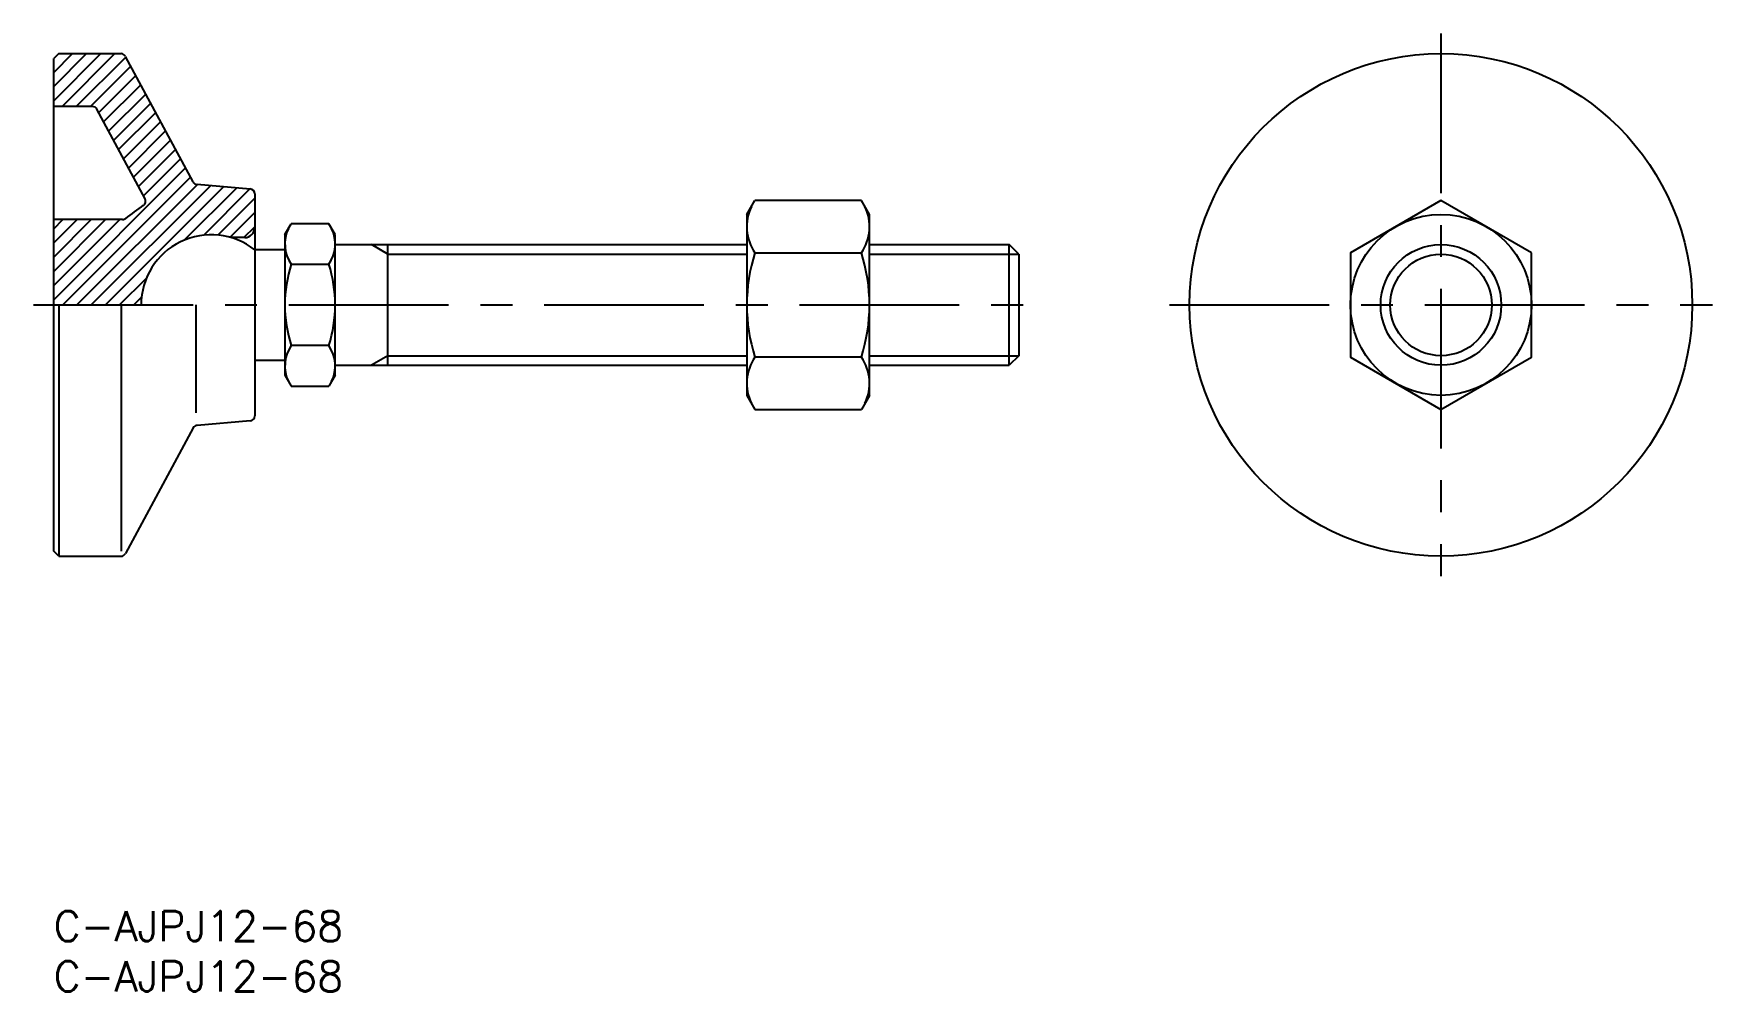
# Model space of a CAD drawing. Extents: x -2 to 165, y -8 to 87.
import ezdxf

# ---------------------------------------------------------------- set-up
doc = ezdxf.new("R2010")
doc.units = 0
doc.header["$LTSCALE"] = 0.5
doc.linetypes.add('CENTER', pattern=[50.8, 31.75, -6.35, 6.35, -6.35])
doc.layers.get('0').update_dxf_attribs({"linetype": 'CONTINUOUS'})
doc.layers.add('CENTER', color=1, linetype='CENTER')
doc.layers.add('後で消してね', color=7, linetype='CONTINUOUS')
doc.styles.get("Standard").update_dxf_attribs({"font": 'txt.shx', "height": 3, "bigfont": 'bigfont.shx'})

# ---------------------------------------------------------------- blocks, each defined once
blk = doc.blocks.new('*U11')
at = {"color": 7, "linetype": 'CONTINUOUS'}
blk.add_text('C-AJPJ12-68', height=3, dxfattribs=at).set_placement((0, -3))
blk = doc.blocks.new('*U12')
at = {"color": 7, "linetype": 'CONTINUOUS'}
blk.add_text('C-AJPJ12-68', height=3, dxfattribs=at).set_placement((0, -8))
blk = doc.blocks.new('*X13')
at = {"color": 0, "linetype": 'CONTINUOUS'}
for p, q in [((0, 80.61), (4.69, 85.3)), ((0, 82.02), (3.27, 85.3)), ((0, 83.44), (1.86, 85.3)), ((0.84, 80.03), (6.1, 85.3)), ((2.25, 80.03), (7.18, 84.96)), ((3.67, 80.03), (7.68, 84.04)), ((4.48, 79.43), (8.17, 83.12)), ((4.97, 78.51), (8.67, 82.2)), ((5.47, 77.59), (9.16, 81.28)), ((5.96, 76.67), (9.66, 80.37)), ((6.46, 75.76), (10.15, 79.45)), ((6.95, 74.84), (10.64, 78.53)), ((7.45, 73.92), (11.14, 77.61)), ((7.94, 73), (11.63, 76.69)), ((8.44, 72.08), (12.13, 75.77)), ((0, 60.81), (13.12, 73.93)), ((8.93, 71.16), (12.62, 74.85)), ((0.9, 60.3), (13.61, 73.01)), ((2.31, 60.3), (14.29, 72.27)), ((3.73, 60.3), (15.6, 72.16)), ((5.14, 60.3), (16.9, 72.05)), ((13.03, 66.77), (18.21, 71.95)), ((14.93, 67.25), (19.51, 71.84)), ((16.35, 67.27), (20, 70.91)), ((0, 62.23), (6.57, 68.8)), ((0, 63.64), (5.16, 68.8)), ((0, 65.05), (3.74, 68.8)), ((0, 66.47), (2.33, 68.8)), ((0, 67.88), (0.91, 68.8)), ((17.55, 67.05), (20, 69.5)), ((18.91, 67), (20, 68.08)), ((6.56, 60.3), (9.23, 62.97)), ((7.97, 60.3), (8.74, 61.07))]:
    blk.add_line(p, q, dxfattribs=at)

msp = doc.modelspace()

# ---------------------------------------------------------------- linework, layer by layer
at = {"color": 7, "linetype": 'CONTINUOUS'}
for p, q in [((0.5, 85.3), (0, 84.8)), ((0.5, 85.3), (6.7, 85.3)), ((0, 35.8), (0, 84.8)), ((13.87, 72.54), (7.14, 85.03)), ((3.86, 80.03), (0, 80.03)), ((9.1, 70.86), (4.3, 79.77)), ((19.54, 71.83), (14.27, 72.27)), ((20, 71.34), (20, 49.26)), ((68.95, 69.3), (69.75, 70.69)), ((80.35, 70.69), (69.75, 70.69)), ((81.15, 69.3), (80.35, 70.69)), ((6.86, 68.8), (0, 68.8)), ((68.95, 69.3), (68.95, 51.3)), ((81.15, 51.3), (81.15, 69.3)), ((19, 67), (17.69, 67)), ((23, 67.3), (23.63, 68.38)), ((23, 67.3), (23, 53.3)), ((27.37, 68.38), (23.63, 68.38)), ((28, 67.3), (27.37, 68.38)), ((28, 53.3), (28, 67.3)), ((20, 65.8), (23, 65.8)), ((28, 66.3), (68.95, 66.3)), ((33.25, 54.3), (33.25, 66.3)), ((69.75, 65.49), (80.35, 65.49)), ((81.15, 66.3), (95.05, 66.3)), ((95.05, 54.3), (95.05, 66.3)), ((96, 65.35), (95.05, 66.3)), ((96, 65.35), (96, 55.24)), ((23.63, 64.34), (27.37, 64.34)), ((0.5, 60.3), (0.5, 35.3)), ((6.7, 60.3), (6.7, 35.8)), ((14.13, 60.3), (14.13, 49.58)), ((27.37, 56.26), (23.63, 56.26)), ((96, 55.24), (95.05, 54.3)), ((20, 54.8), (23, 54.8)), ((28, 54.3), (68.95, 54.3)), ((80.35, 55.1), (69.75, 55.1)), ((81.15, 54.3), (95.05, 54.3)), ((23, 53.3), (23.63, 52.21)), ((23.63, 52.21), (27.37, 52.21)), ((28, 53.3), (27.37, 52.21)), ((68.95, 51.3), (69.75, 49.9)), ((81.15, 51.3), (80.35, 49.9)), ((19.54, 48.76), (14.27, 48.32)), ((69.75, 49.9), (80.35, 49.9)), ((13.87, 48.06), (7.14, 35.56)), ((0.5, 35.3), (0, 35.8)), ((0.5, 35.3), (6.7, 35.3))]:
    msp.add_line(p, q, dxfattribs=at)
at = {"color": 3, "linetype": 'CONTINUOUS'}
for p, q in [((33.25, 65.35), (31.61, 66.3)), ((33.25, 65.35), (68.95, 65.35)), ((81.15, 65.35), (96, 65.35)), ((33.25, 55.24), (31.61, 54.3)), ((33.25, 55.24), (68.95, 55.24)), ((81.15, 55.24), (96, 55.24))]:
    msp.add_line(p, q, dxfattribs=at)
at = {"color": 7, "linetype": 'CONTINUOUS'}
msp.add_lwpolyline([(147, 65.49), (138, 70.69), (129, 65.49), (129, 55.1), (138, 49.9), (147, 55.1)], close=True, dxfattribs=at)
for radius in [25, 9, 6]:
    msp.add_circle((138, 60.3), radius, dxfattribs=at)
at = {"color": 3, "linetype": 'CONTINUOUS'}
msp.add_circle((138, 60.3), 5.05, dxfattribs=at)
at = {"color": 7, "linetype": 'CONTINUOUS'}
for centre, radius, start, end in [((6.7, 84.8), 0.5, 28.3008, 90), ((3.86, 79.53), 0.5, 28.3008, 90), ((14.31, 72.77), 0.5, 208.3008, 265.2364), ((19.5, 71.34), 0.5, 0, 85.2364), ((-84.75, 194.99), 156.04, 306.0878, 306.9007), ((8.65, 70.62), 0.5, 304.3054, 28.3008), ((6.86, 69.3), 0.5, 270, 306.0878), ((73.55, 68.09), 4.6, 154.3842, 214.3842), ((76.55, 68.09), 4.6, 325.6158, 25.6158), ((15.68, 60.31), 6.98, 51.8217, 180.085), ((19, 68), 1, 270, 0), ((26.58, 66.36), 3.58, 154.3842, 214.3842), ((24.42, 66.36), 3.58, 325.6158, 25.6158), ((86.15, 60.3), 17.2, 162.412, 197.588), ((63.95, 60.3), 17.2, 342.412, 17.588), ((36.37, 60.3), 13.37, 162.412, 197.588), ((14.63, 60.3), 13.37, 342.412, 17.588), ((26.58, 54.23), 3.58, 145.6158, 205.6158), ((24.42, 54.23), 3.58, 334.3842, 34.3842), ((73.55, 52.5), 4.6, 145.6158, 205.6158), ((76.55, 52.5), 4.6, 334.3842, 34.3842), ((19.5, 49.26), 0.5, 274.7636, 0), ((14.31, 47.82), 0.5, 94.7636, 151.6992), ((6.7, 35.8), 0.5, 270, 331.6992)]:
    msp.add_arc(centre, radius, start, end, dxfattribs=at)
at = {"layer": 'CENTER', "color": 1, "linetype": 'CENTER'}
for p, q in [((138, 87.3), (138, 33.3)), ((-2, 60.3), (98, 60.3)), ((111, 60.3), (165, 60.3))]:
    msp.add_line(p, q, dxfattribs=at)

# ---------------------------------------------------------------- block references
at = {"color": 3, "linetype": 'CONTINUOUS'}
msp.add_blockref('*X13', (0, 0), dxfattribs=at)
at = {"layer": '後で消してね', "color": 7, "linetype": 'CONTINUOUS'}
for name in ['*U11', '*U12']:
    msp.add_blockref(name, (0, 0), dxfattribs=at)

doc.saveas('drawing.dxf')
